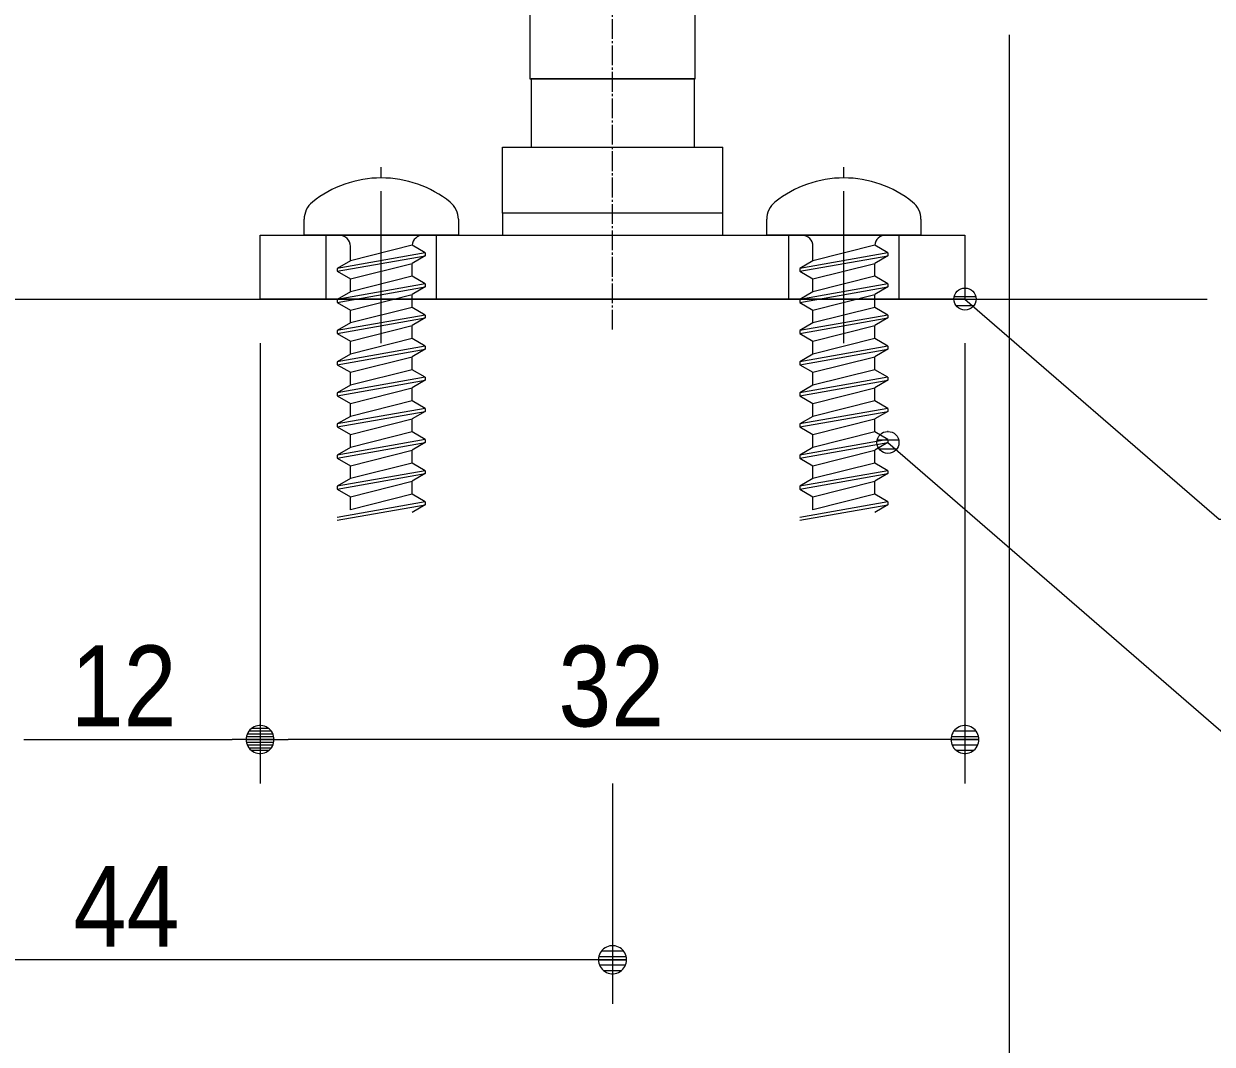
# Model space of a CAD drawing. Units: millimetres, scale not verified, with parts at other scales. Extents: x -6062 to 6062, y -3045 to 3045.
# Drawn here: x 1151 to 1691, y -2338 to -1875 of the extents above; entities that cross this region are included whole.
import ezdxf
from ezdxf.enums import TextEntityAlignment as Align

# ---------------------------------------------------------------- set-up
doc = ezdxf.new("R2010")
doc.units = ezdxf.units.MM
doc.header["$LTSCALE"] = 20
doc.linetypes.add('CHAIN2', pattern=[12, 9, -1, 1, -1])
for name, color, linetype, lineweight in [('0-0_2寸法-3', 7, 'Continuous', 9), ('0-1_3一般', 7, 'Continuous', 9), ('0-3_2寸法-1', 7, 'Continuous', 9), ('0-4_0', 7, 'Continuous', 9)]:
    doc.layers.add(name, color=color, linetype=linetype, lineweight=lineweight)
doc.styles.add('ＭＳ Ｐゴシック', font='')
doc.styles.get('ＭＳ Ｐゴシック').set_extended_font_data('MS PGothic')

# ---------------------------------------------------------------- blocks, each defined once
blk = doc.blocks.new('_Dot')
at = {"layer": '0-4_0'}
for p, q in [((-10, 0), (-20, 0)), ((9.78, 2), (-9.78, 2)), ((7.99, 6), (-7.99, 6)), ((9.16, -3.98), (-9.16, -3.98)), ((6, -7.98), (-6, -7.98))]:
    blk.add_line(p, q, dxfattribs=at)
for points in [[(10, 0), (9.92, 1.25), (9.69, 2.49), (9.3, 3.68), (8.76, 4.82), (8.09, 5.88), (7.29, 6.85), (6.37, 7.71), (5.36, 8.44), (4.26, 9.05), (3.09, 9.51), (1.87, 9.82), (0.63, 9.98), (-0.63, 9.98), (-1.87, 9.82), (-3.09, 9.51), (-4.26, 9.05), (-5.36, 8.44), (-6.37, 7.71), (-7.29, 6.85), (-8.09, 5.88), (-8.76, 4.82), (-9.3, 3.68), (-9.69, 2.49), (-9.92, 1.25), (-10, 0), (0, 0)], [(-10, 0), (-9.92, -1.25), (-9.69, -2.49), (-9.3, -3.68), (-8.76, -4.82), (-8.09, -5.88), (-7.29, -6.85), (-6.37, -7.71), (-5.36, -8.44), (-4.26, -9.05), (-3.09, -9.51), (-1.87, -9.82), (-0.63, -9.98), (0.63, -9.98), (1.87, -9.82), (3.09, -9.51), (4.26, -9.05), (5.36, -8.44), (6.37, -7.71), (7.29, -6.85), (8.09, -5.88), (8.76, -4.82), (9.3, -3.68), (9.69, -2.49), (9.92, -1.25), (10, 0), (0, 0)]]:
    blk.add_lwpolyline(points, close=True, dxfattribs=at)
blk = doc.blocks.new('グループ-32')
at = {"layer": '0-1_3一般'}
blk.add_line((49596.2, -40000), (69523.7, -40000), dxfattribs=at)
blk = doc.blocks.new('グループ-35')
at = {"layer": '0-1_3一般'}
for p, q in [((66223.7, -38900), (66223.7, -38803.3)), ((65523.7, -39420), (65523.7, -39275.5)), ((65843.7, -39420), (65523.7, -39420)), ((66603.7, -39420), (65843.7, -39420)), ((66503.7, -39510.7), (65943.7, -39652.1)), ((65943.7, -39652.1), (65943.7, -39520)), ((66504.1, -39511), (66503.7, -39510.7)), ((66623.7, -39580), (66504.1, -39511)), ((66623.7, -39580), (66623.7, -39606.7)), ((65823.7, -39748), (66623.7, -39606.7)), ((65943.7, -39652.1), (65823.7, -39721.3)), ((66623.7, -39606.7), (66503.7, -39675.9)), ((66503.7, -39793.4), (66503.7, -39675.9)), ((65943.7, -39934.7), (65943.7, -39817.3)), ((66623.7, -39862.7), (65823.7, -40004)), ((66623.7, -39862.7), (66623.7, -39889.3)), ((65943.7, -39934.7), (65823.7, -40004)), ((65823.7, -40004), (65823.7, -40030.7)), ((65823.7, -40030.7), (65943.7, -40099.9)), ((65943.7, -40099.9), (66503.7, -39958.6)), ((66503.7, -40076.1), (66503.7, -39958.6)), ((66503.7, -40076.1), (65943.7, -40217.4)), ((65943.7, -40217.4), (65943.7, -40099.9)), ((66623.7, -40145.3), (66503.7, -40076.1)), ((65823.7, -40313.3), (66623.7, -40172)), ((65943.7, -40217.4), (65823.7, -40286.7)), ((66623.7, -40172), (66503.7, -40241.3)), ((66503.7, -40358.7), (66503.7, -40241.3)), ((66623.7, -40145.3), (66623.7, -40172)), ((66623.7, -40428), (65823.7, -40569.3)), ((65943.7, -40500.1), (65943.7, -40382.6)), ((66623.7, -40428), (66623.7, -40454.7)), ((65943.7, -40500.1), (65823.7, -40569.3)), ((65823.7, -40569.3), (65823.7, -40596)), ((65943.7, -40665.3), (66503.7, -40523.9)), ((66503.7, -40641.4), (66503.7, -40523.9)), ((65823.7, -40596), (65943.7, -40665.3)), ((66503.7, -40641.4), (65943.7, -40782.7)), ((65943.7, -40782.7), (65943.7, -40665.3)), ((66623.7, -40710.7), (66503.7, -40641.4)), ((65823.7, -40878.7), (66623.7, -40737.3)), ((65943.7, -40782.7), (65823.7, -40852)), ((66623.7, -40737.3), (66503.7, -40806.6)), ((66623.7, -40710.7), (66623.7, -40737.3)), ((66503.7, -40924.1), (66503.7, -40806.6)), ((66623.7, -40993.3), (65823.7, -41134.7)), ((65943.7, -41065.4), (65943.7, -40947.9)), ((66623.7, -40993.3), (66623.7, -41020)), ((65943.7, -41065.4), (65823.7, -41134.7)), ((65943.7, -41230.6), (66503.7, -41089.3)), ((66503.7, -41206.7), (66503.7, -41089.3)), ((65823.7, -41134.7), (65823.7, -41161.3)), ((65823.7, -41161.3), (65943.7, -41230.6)), ((66623.7, -41276), (66503.7, -41206.7)), ((66623.7, -41276), (65823.7, -41417.3)), ((65823.7, -41444), (66623.7, -41302.7)), ((65823.7, -41444), (66623.7, -41302.7)), ((66623.7, -41302.7), (66503.7, -41371.9)), ((66623.7, -41302.7), (66503.7, -41371.9)), ((66623.7, -41302.7), (66503.7, -41371.9)), ((66623.7, -41276), (66623.7, -41302.7)), ((65943.7, -41348.1), (65823.7, -41417.3)), ((65823.7, -41417.3), (65823.7, -41444)), ((66503.7, -41489.4), (66503.7, -41371.9)), ((66503.7, -41489.4), (65943.7, -41630.7)), ((65943.7, -41630.7), (65943.7, -41513.3)), ((66623.7, -41558.7), (66503.7, -41489.4)), ((66623.7, -41558.7), (65823.7, -41700)), ((65943.7, -41630.7), (65823.7, -41700)), ((66623.7, -41585.3), (66503.7, -41654.6)), ((66623.7, -41585.3), (66503.7, -41654.6)), ((66623.7, -41585.3), (66503.7, -41654.6)), ((66623.7, -41558.7), (66623.7, -41585.3)), ((66623.7, -41558.7), (66623.7, -41585.3)), ((65823.7, -41700), (65823.7, -41726.7)), ((65823.7, -41726.7), (65943.7, -41795.9)), ((65943.7, -41795.9), (66503.7, -41654.6)), ((66503.7, -41772.1), (66503.7, -41654.6)), ((66623.7, -41841.3), (65823.7, -41982.7)), ((66503.7, -41772.1), (65943.7, -41913.4)), ((65943.7, -41913.4), (65943.7, -41795.9)), ((66623.7, -41841.3), (66503.7, -41772.1)), ((66623.7, -41841.3), (66623.7, -41868)), ((65823.7, -42009.3), (66623.7, -41868)), ((66623.7, -41868), (66503.7, -41937.3))]:
    blk.add_line(p, q, dxfattribs=at)
for points in [[(66923.7, -39275.5), (66923.7, -39420), (66603.7, -39420)], [(66623.7, -39580), (65823.7, -39721.3), (65823.7, -39748)], [(65823.7, -39748), (65943.7, -39817.3), (66503.7, -39675.9)], [(66623.7, -39862.7), (66503.7, -39793.4), (65943.7, -39934.7)], [(65823.7, -40030.7), (66623.7, -39889.3), (66503.7, -39958.6)], [(66623.7, -40145.3), (65823.7, -40286.7), (65823.7, -40313.3)], [(65823.7, -40313.3), (65943.7, -40382.6), (66503.7, -40241.3)], [(65823.7, -40596), (66623.7, -40454.7), (66503.7, -40523.9)], [(66623.7, -40428), (66503.7, -40358.7), (65943.7, -40500.1)], [(66623.7, -40710.7), (65823.7, -40852), (65823.7, -40878.7)], [(65823.7, -40878.7), (65943.7, -40947.9), (66503.7, -40806.6)], [(66623.7, -40993.3), (66503.7, -40924.1), (65943.7, -41065.4)], [(65823.7, -41161.3), (66623.7, -41020), (66503.7, -41089.3)], [(66503.7, -41206.7), (65943.7, -41348.1), (65943.7, -41230.6)], [(65823.7, -41444), (65943.7, -41513.3), (66503.7, -41371.9)], [(65823.7, -41726.7), (66623.7, -41585.3), (66503.7, -41654.6)], [(65823.7, -41726.7), (66623.7, -41585.3), (66503.7, -41654.6)], [(66623.7, -41558.7), (66623.7, -41585.3), (66503.7, -41654.6)]]:
    blk.add_lwpolyline(points, dxfattribs=at)
for centre, radius, start, end in [((66223.7, -39900), 1000, 90, 109.34109), ((66223.7, -39900), 1000, 70.65891, 90), ((66223.7, -39900), 1000, 109.34109, 128.68219), ((66223.7, -39900), 1000, 51.31781, 70.65891), ((65723.7, -39275.5), 200, 128.68219, 154.34109), ((66723.7, -39275.5), 200, 25.65891, 51.31781), ((65723.7, -39275.5), 200, 154.34109, 180), ((66723.7, -39275.5), 200, 0, 25.65891), ((65843.7, -39520), 100, 45, 90), ((65843.7, -39520), 100, 0, 45), ((66603.7, -39520), 100, 132.40515, 174.8103), ((66603.7, -39520), 100, 90, 132.40515)]:
    blk.add_arc(centre, radius, start, end, dxfattribs=at)
blk = doc.blocks.new('グループ-36')
at = {"layer": '0-1_3一般'}
for p, q in [((62023.7, -38900), (62023.7, -38803.3)), ((61323.7, -39420), (61323.7, -39275.5)), ((62723.7, -39275.5), (62723.7, -39420)), ((62723.7, -39420), (62403.7, -39420)), ((62423.7, -39580), (61623.7, -39721.3)), ((62303.7, -39510.7), (61743.7, -39652.1)), ((61743.7, -39652.1), (61743.7, -39520)), ((62304.1, -39511), (62303.7, -39510.7)), ((62423.7, -39580), (62304.1, -39511)), ((62423.7, -39580), (62423.7, -39606.7)), ((61743.7, -39652.1), (61623.7, -39721.3)), ((61743.7, -39817.3), (62303.7, -39675.9)), ((62303.7, -39793.4), (62303.7, -39675.9)), ((61623.7, -39721.3), (61623.7, -39748)), ((61623.7, -39748), (61743.7, -39817.3)), ((62303.7, -39793.4), (61743.7, -39934.7)), ((61743.7, -39934.7), (61743.7, -39817.3)), ((62423.7, -39862.7), (62303.7, -39793.4)), ((61623.7, -40030.7), (62423.7, -39889.3)), ((62423.7, -39889.3), (62303.7, -39958.6)), ((62423.7, -39862.7), (62423.7, -39889.3)), ((61743.7, -39934.7), (61623.7, -40004)), ((62303.7, -40076.1), (62303.7, -39958.6)), ((61743.7, -40217.4), (61743.7, -40099.9)), ((62423.7, -40145.3), (61623.7, -40286.7)), ((61743.7, -40217.4), (61623.7, -40286.7)), ((61743.7, -40382.6), (62303.7, -40241.3)), ((62303.7, -40358.7), (62303.7, -40241.3)), ((62423.7, -40145.3), (62423.7, -40172)), ((61623.7, -40286.7), (61623.7, -40313.3)), ((61623.7, -40313.3), (61743.7, -40382.6)), ((61623.7, -40596), (62423.7, -40454.7)), ((62303.7, -40358.7), (61743.7, -40500.1)), ((61743.7, -40500.1), (61743.7, -40382.6)), ((62423.7, -40428), (62303.7, -40358.7)), ((62423.7, -40454.7), (62303.7, -40523.9)), ((62423.7, -40428), (62423.7, -40454.7)), ((61743.7, -40500.1), (61623.7, -40569.3)), ((62303.7, -40641.4), (62303.7, -40523.9)), ((61743.7, -40782.7), (61743.7, -40665.3)), ((62423.7, -40710.7), (61623.7, -40852)), ((61743.7, -40782.7), (61623.7, -40852)), ((62423.7, -40710.7), (62423.7, -40737.3)), ((61623.7, -40852), (61623.7, -40878.7)), ((61623.7, -40878.7), (61743.7, -40947.9)), ((61743.7, -40947.9), (62303.7, -40806.6)), ((62303.7, -40924.1), (62303.7, -40806.6)), ((62303.7, -40924.1), (61743.7, -41065.4)), ((61743.7, -41065.4), (61743.7, -40947.9)), ((62423.7, -40993.3), (62303.7, -40924.1)), ((62423.7, -40993.3), (62423.7, -41020)), ((61623.7, -41161.3), (62423.7, -41020)), ((61743.7, -41065.4), (61623.7, -41134.7)), ((62423.7, -41020), (62303.7, -41089.3)), ((62303.7, -41206.7), (62303.7, -41089.3)), ((62303.7, -41206.7), (61743.7, -41348.1)), ((62423.7, -41276), (62303.7, -41206.7)), ((62423.7, -41276), (61623.7, -41417.3)), ((61743.7, -41348.1), (61743.7, -41230.6)), ((62423.7, -41302.7), (62303.7, -41371.9)), ((62423.7, -41276), (62423.7, -41302.7)), ((61743.7, -41348.1), (61623.7, -41417.3)), ((61743.7, -41513.3), (62303.7, -41371.9)), ((62303.7, -41489.4), (62303.7, -41371.9)), ((61623.7, -41444), (61743.7, -41513.3)), ((62423.7, -41558.7), (62303.7, -41489.4)), ((61623.7, -41726.7), (62423.7, -41585.3)), ((61623.7, -41726.7), (62423.7, -41585.3)), ((61743.7, -41630.7), (61623.7, -41700)), ((62423.7, -41585.3), (62303.7, -41654.6)), ((62423.7, -41585.3), (62303.7, -41654.6)), ((62423.7, -41585.3), (62303.7, -41654.6)), ((62423.7, -41585.3), (62303.7, -41654.6)), ((62423.7, -41585.3), (62303.7, -41654.6)), ((62423.7, -41585.3), (62303.7, -41654.6)), ((62423.7, -41558.7), (62423.7, -41585.3)), ((62423.7, -41558.7), (62423.7, -41585.3)), ((62423.7, -41558.7), (62423.7, -41585.3)), ((62303.7, -41772.1), (62303.7, -41654.6)), ((62423.7, -41841.3), (61623.7, -41982.7)), ((62423.7, -41841.3), (62423.7, -41868))]:
    blk.add_line(p, q, dxfattribs=at)
for points in [[(62403.7, -39420), (61643.7, -39420), (61323.7, -39420)], [(61623.7, -39748), (62423.7, -39606.7), (62303.7, -39675.9)], [(62423.7, -39862.7), (61623.7, -40004), (61623.7, -40030.7)], [(61623.7, -40030.7), (61743.7, -40099.9), (62303.7, -39958.6)], [(62423.7, -40145.3), (62303.7, -40076.1), (61743.7, -40217.4)], [(61623.7, -40313.3), (62423.7, -40172), (62303.7, -40241.3)], [(62423.7, -40428), (61623.7, -40569.3), (61623.7, -40596)], [(61623.7, -40596), (61743.7, -40665.3), (62303.7, -40523.9)], [(62423.7, -40710.7), (62303.7, -40641.4), (61743.7, -40782.7)], [(61623.7, -40878.7), (62423.7, -40737.3), (62303.7, -40806.6)], [(62423.7, -40993.3), (61623.7, -41134.7), (61623.7, -41161.3)], [(61623.7, -41161.3), (61743.7, -41230.6), (62303.7, -41089.3)], [(61623.7, -41444), (62423.7, -41302.7), (62303.7, -41371.9)], [(61623.7, -41417.3), (61623.7, -41444), (62423.7, -41302.7), (62303.7, -41371.9)], [(62303.7, -41489.4), (61743.7, -41630.7), (61743.7, -41513.3)], [(62423.7, -41558.7), (61623.7, -41700), (61623.7, -41726.7)], [(61623.7, -41726.7), (61743.7, -41795.9), (62303.7, -41654.6)], [(62423.7, -41841.3), (62303.7, -41772.1), (61743.7, -41913.4), (61743.7, -41795.9)], [(61623.7, -42009.3), (62423.7, -41868), (62303.7, -41937.3)]]:
    blk.add_lwpolyline(points, dxfattribs=at)
for centre, radius, start, end in [((62023.7, -39900), 1000, 90, 109.34109), ((62023.7, -39900), 1000, 70.65891, 90), ((62023.7, -39900), 1000, 109.34109, 128.68219), ((62023.7, -39900), 1000, 51.31781, 70.65891), ((61523.7, -39275.5), 200, 128.68219, 154.34109), ((62523.7, -39275.5), 200, 25.65891, 51.31781), ((61523.7, -39275.5), 200, 154.34109, 180), ((62523.7, -39275.5), 200, 0, 25.65891), ((61643.7, -39520), 100, 45, 90), ((61643.7, -39520), 100, 0, 45), ((62403.7, -39520), 100, 132.40515, 174.8103), ((62403.7, -39520), 100, 90, 132.40515)]:
    blk.add_arc(centre, radius, start, end, dxfattribs=at)
blk = doc.blocks.new('グループ-38')
at = {"layer": '0-1_3一般', "linetype": 'CHAIN2'}
blk.add_line((64123.7, -40277.5), (64123.7, -30158.5), dxfattribs=at)
at = {"layer": '0-1_3一般'}
for p, q in [((63383.7, -38000), (63383.7, -38620)), ((64863.7, -38000), (63383.7, -38000)), ((64863.7, -38000), (64863.7, -38620)), ((63123.7, -38620), (63723.7, -38620)), ((63123.7, -39220), (63123.7, -38620)), ((63723.7, -38620), (64523.7, -38620)), ((64523.7, -38620), (65123.7, -38620)), ((65123.7, -39220), (65123.7, -38620)), ((65123.7, -39220), (63123.7, -39220))]:
    blk.add_line(p, q, dxfattribs=at)
blk = doc.blocks.new('グループ-39')
at = {"layer": '0-1_3一般'}
for p, q in [((64773.7, -35500), (63473.7, -35500)), ((63373.7, -35600), (63373.7, -38000)), ((64873.7, -38000), (64873.7, -35600)), ((63373.7, -38000), (64873.7, -38000))]:
    blk.add_line(p, q, dxfattribs=at)
for centre, start, end in [((63473.7, -35600), 90, 135), ((64773.7, -35600), 45, 90), ((63473.7, -35600), 135, 180), ((64773.7, -35600), 0, 45)]:
    blk.add_arc(centre, 100, start, end, dxfattribs=at)
blk = doc.blocks.new('グループ-40')
at = {"layer": '0-1_3一般'}
for p, q in [((62023.7, -40400), (62023.7, -39020)), ((66223.7, -40400), (66223.7, -39020)), ((61523.7, -40000), (61523.7, -39420)), ((62523.7, -39420), (62523.7, -40000)), ((65723.7, -40000), (65723.7, -39420)), ((66723.7, -39420), (66723.7, -40000))]:
    blk.add_line(p, q, dxfattribs=at)
blk.add_lwpolyline([(65123.7, -39420), (65123.7, -39220), (63123.7, -39220), (63123.7, -39420)], dxfattribs=at)
blk.add_lwpolyline([(67323.7, -40000), (60923.7, -40000), (60923.7, -39420), (67323.7, -39420)], close=True, dxfattribs=at)
for name in ['グループ-38', 'グループ-39']:
    blk.add_blockref(name, (0, 0), dxfattribs=at)
blk = doc.blocks.new('グループ-65')
at = {"layer": '0-1_3一般'}
for name in ['グループ-40', 'グループ-36', 'グループ-35']:
    blk.add_blockref(name, (0, 0), dxfattribs=at)
blk = doc.blocks.new('グループ-66')
at = {"layer": '0-1_3一般'}
for name in ['グループ-65', 'グループ-32']:
    blk.add_blockref(name, (0, 0), dxfattribs=at)

msp = doc.modelspace()

# ---------------------------------------------------------------- linework, layer by layer
at = {"layer": '0-0_2寸法-3'}
for p, q in [((1578.86, -1995.01), (1578.5, -1995.01)), ((1578.86, -1995.01), (1578.5, -1995.01)), ((1583.58, -1999.01), (1573.79, -1999.01)), ((1582.68, -2003.01), (1574.69, -2003.01)), ((1543.86, -2060.14), (1543.5, -2060.14)), ((1543.86, -2060.14), (1543.5, -2060.14)), ((1548.58, -2064.14), (1538.79, -2064.14)), ((1547.68, -2068.14), (1539.69, -2068.14))]:
    msp.add_line(p, q, dxfattribs=at)
for points in [[(1578.68, -2000), (1694.15, -2100), (2010.17, -2100)], [(1543.68, -2065.13), (1699.41, -2200), (1985.72, -2200)]]:
    msp.add_lwpolyline(points, dxfattribs=at)
for centre in [(1578.68, -2000), (1578.68, -2000), (1543.68, -2065.13), (1543.68, -2065.13)]:
    msp.add_circle(centre, 5.01, dxfattribs=at)
at = {"layer": '0-3_2寸法-1'}
for p, q in [((1598.68, -1880), (1598.68, -2420)), ((1258.68, -2020), (1258.68, -2220)), ((1258.68, -2020), (1258.68, -2220)), ((1578.68, -2020), (1578.68, -2220)), ((1151.4, -2200), (1245.97, -2200)), ((1565.97, -2200), (1271.4, -2200)), ((1418.68, -2220), (1418.68, -2320)), ((1405.97, -2300), (991.4, -2300))]:
    msp.add_line(p, q, dxfattribs=at)

# ---------------------------------------------------------------- block references
at = {"layer": '0-1_3一般', "xscale": 0.05, "yscale": 0.05}
msp.add_blockref('グループ-66', (-1787.5, 0), dxfattribs=at)
at = {"layer": '0-3_2寸法-1', "xscale": 0.6356201, "yscale": 0.6356201}
for p in [(1258.68, -2200), (1578.68, -2200), (1418.68, -2300)]:
    msp.add_blockref('_Dot', p, dxfattribs=at)
at = {"layer": '0-3_2寸法-1', "xscale": 0.6356201, "yscale": 0.6356201, "rotation": 180}
msp.add_blockref('_Dot', (1258.68, -2200), dxfattribs=at)

# ---------------------------------------------------------------- texts
at = {"layer": '0-3_2寸法-1', "style": 'ＭＳ Ｐゴシック', "width": 0.9}
for s, p in [('12', (1172.76, -2204.96)), ('32', (1394.09, -2205.06)), ('44', (1173.99, -2305.06))]:
    msp.add_text(s, height=36.66, dxfattribs=at).set_placement(p, align=Align.BOTTOM_LEFT)

doc.saveas('drawing.dxf')
